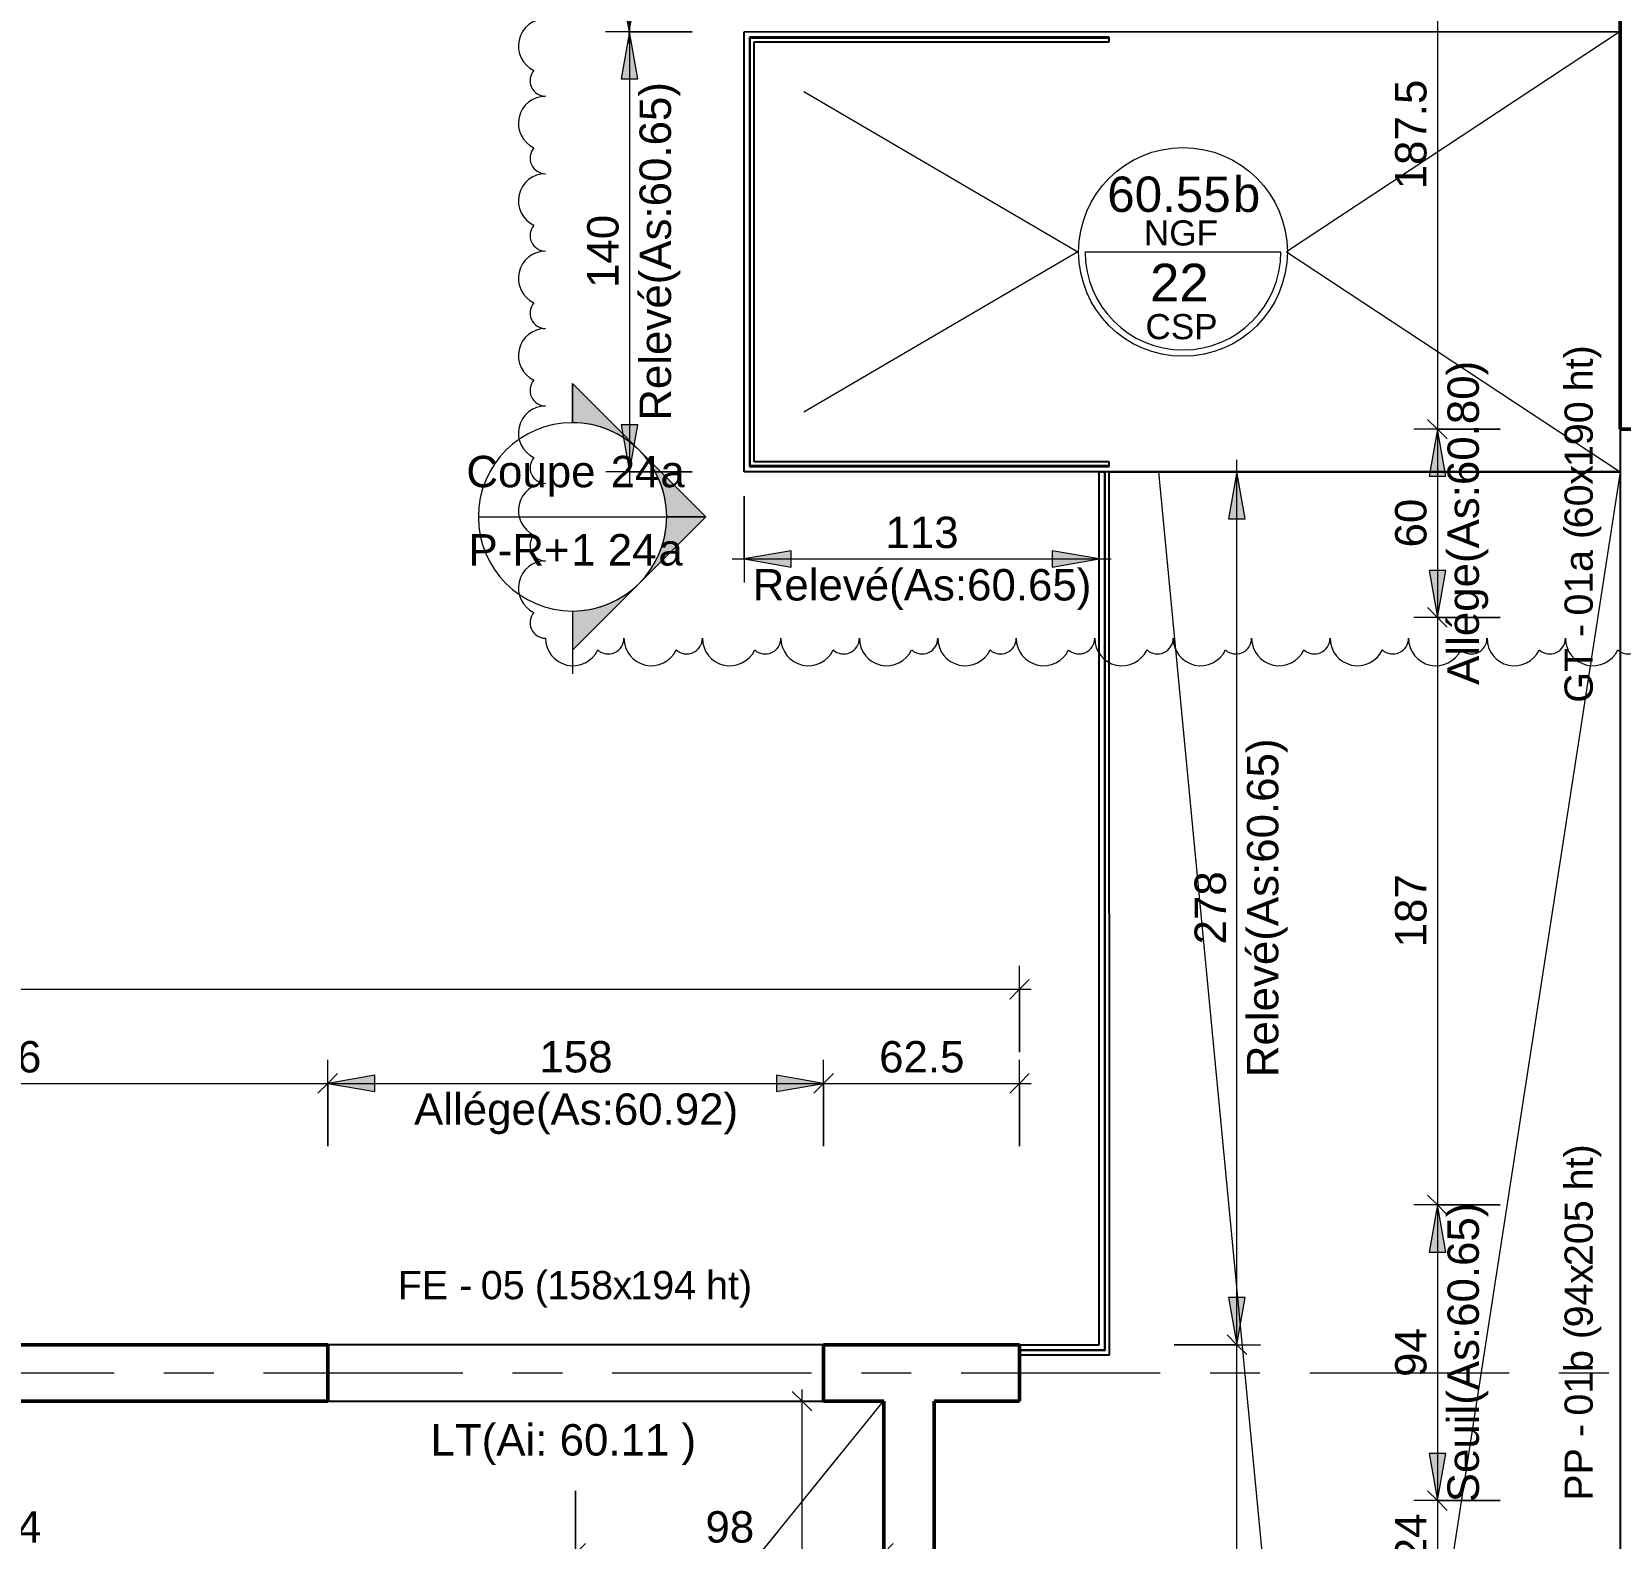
# Model space of a CAD drawing. Header units: metres. Extents: x 399 to 3028, y -427 to 863.
# Drawn here: x 455.75 to 460.81, y -411.04 to -406.24 of the extents above; entities that cross this region are included whole.
import ezdxf

# ---------------------------------------------------------------- set-up
doc = ezdxf.new("R2010")
doc.units = ezdxf.units.M
doc.linetypes.add('Ligne de quadrillage', pattern=[1.11125, 0.635, -0.15875, 0.15875, -0.15875])
doc.linetypes.add('Tiret', pattern=[0.3175, 0.15875, -0.15875])
for name, color, linetype, lineweight in [('A-ANNO-DIMS', 211, 'Continuous', 9), ('A-ANNO-DIMS-50', 211, 'Continuous', 9), ('A-DETL', 90, 'Continuous', 18), ('A-DOOR-IDEN', 31, 'Continuous', 18), ('A-FLOR', 192, 'Continuous', 18), ('A-GLAZ-IDEN', 152, 'Continuous', 18), ('A-WALL', 113, 'Continuous', 18), ('G-ANNO-DIMS', 111, 'Continuous', 9), ('G-ANNO-REVC', 71, 'Continuous', 9), ('G-ANNO-SYMB', 111, 'Continuous', 9), ('S-FLOR-SYMB', 171, 'Continuous', 9), ('S-GRID', 1, 'Continuous', 9)]:
    doc.layers.add(name, color=color, linetype=linetype, lineweight=lineweight)
doc.styles.add('Arial', font='arial.ttf', dxfattribs={"height": 0.1})
doc.styles.add('Arial_10', font='arial.ttf', dxfattribs={"height": 0.12})
doc.styles.add('Arial_6', font='arial.ttf', dxfattribs={"height": 0.09})
doc.styles.add('Arial_8', font='arial.ttf', dxfattribs={"height": 0.0016})
doc.styles.add('Arial_9', font='arial.ttf', dxfattribs={"height": 0.1125})
doc.dimstyles.new('AES-_COTATION_1_50', dxfattribs={"dimscale": 0.3048, "dimtxt": 0.102026, "dimasz": 0.205052, "dimexe": 0.246063, "dimexo": 0.0625, "dimgap": 0.016404, "dimtad": 1, "dimdec": 1, "dimlfac": 100, "dimrnd": 0.5, "dimdsep": 46, "dimtxsty": 'Arial', "dimblk1": 'OBLIQUE', "dimblk2": 'OBLIQUE', "dimsah": 1, "dimcen": 0.09, "dimdle": 0.123031, "dimazin": 0, "dimtfac": 1, "dimtdec": 4, "dimtix": 1, "dimtmove": 0, "dimatfit": 3, "dimfxl": 0.656168, "dimfxlon": 1, "dimtvp": 1, "dimtolj": 1, "dimtzin": 0, "dimarcsym": 2})
doc.dimstyles.new('AES-_COTATION_1_50_2', dxfattribs={"dimscale": 0.3048, "dimtxt": 0.102026, "dimasz": 0.205052, "dimexe": 0.246063, "dimexo": 0.0625, "dimgap": 0.016404, "dimtad": 1, "dimdec": 1, "dimlfac": 100, "dimrnd": 0.5, "dimdsep": 46, "dimtxsty": 'Arial', "dimblk1": 'OBLIQUE', "dimblk2": 'OBLIQUE', "dimsah": 1, "dimcen": 0.09, "dimdle": 0.123031, "dimazin": 0, "dimtfac": 1, "dimtdec": 4, "dimtix": 1, "dimtmove": 0, "dimatfit": 3, "dimfxl": 0.656168, "dimfxlon": 1, "dimtvp": 1, "dimtolj": 1, "dimtzin": 0, "dimarcsym": 2})
doc.dimstyles.new('AES-_COTATION_1_50_3', dxfattribs={"dimscale": 0.3048, "dimtxt": 0.102026, "dimasz": 0.205052, "dimexe": 0.246063, "dimexo": 0.0625, "dimgap": 0.016404, "dimtad": 1, "dimdec": 1, "dimlfac": 100, "dimrnd": 0.5, "dimdsep": 46, "dimtxsty": 'Arial', "dimblk1": 'OBLIQUE', "dimblk2": 'OBLIQUE', "dimsah": 1, "dimcen": 0.09, "dimdle": 0.123031, "dimazin": 0, "dimtfac": 1, "dimtdec": 4, "dimtix": 1, "dimtmove": 0, "dimatfit": 3, "dimfxl": 0.656168, "dimfxlon": 1, "dimtvp": 1, "dimtolj": 1, "dimtzin": 0, "dimarcsym": 2})
doc.dimstyles.new('AES-_COTATION_Allège_1_50', dxfattribs={"dimscale": 0.3048, "dimtxt": 0.102026, "dimasz": 0.492126, "dimexe": 0.246063, "dimexo": 0.0625, "dimgap": 0.016404, "dimtad": 1, "dimdec": 1, "dimlfac": 100, "dimrnd": 0.5, "dimdsep": 46, "dimtxsty": 'Arial', "dimsah": 1, "dimcen": 0.09, "dimdle": 0.123031, "dimazin": 0, "dimtfac": 1, "dimtdec": 4, "dimtix": 1, "dimtmove": 0, "dimatfit": 3, "dimfxl": 0.656168, "dimfxlon": 1, "dimtvp": 1, "dimtolj": 1, "dimtzin": 0, "dimarcsym": 2})

# ---------------------------------------------------------------- blocks, each defined once
blk = doc.blocks.new('DIMBLOCK251-AES_EXE_BET_TZ_R_1_COF_0100-Plan coffrage PH R_1 Diffusion')
at = {"layer": 'A-ANNO-DIMS-50', "transparency": 16777216}
for p, q in [((457.4847, -410.8841), (457.4847, -411.1591)), ((457.4847, -411.0841), (457.4847, -410.8841)), ((458.4658, -410.8841), (458.4658, -411.1591)), ((458.4658, -411.0841), (458.4658, -410.8841)), ((457.4847, -411.0841), (457.4535, -411.1153)), ((457.4847, -411.0841), (457.516, -411.0528)), ((458.5033, -411.0841), (457.4847, -411.0841)), ((458.4658, -411.0841), (458.4346, -411.1153)), ((458.4658, -411.0841), (458.4971, -411.0528))]:
    blk.add_line(p, q, dxfattribs=at)
at = {"layer": 'A-ANNO-DIMS-50', "color": 0, "transparency": 16777216, "insert": (457.8984, -410.9493), "char_height": 0.1, "width": 0.184588, "attachment_point": 1, "line_spacing_factor": 0.941778, "style": 'Arial'}
blk.add_mtext('98', dxfattribs=at)
blk = doc.blocks.new('_Oblique')
at = {"color": 0, "linetype": 'ByBlock', "lineweight": -2}
blk.add_line((-0.5, -0.5), (0.5, 0.5), dxfattribs=at)
blk = doc.blocks.new('DIMBLOCK252-AES_EXE_BET_TZ_R_1_COF_0100-Plan coffrage PH R_1 Diffusion')
at = {"layer": 'A-ANNO-DIMS-50', "transparency": 16777216}
for p, q in [((453.8447, -410.8841), (453.8447, -411.1591)), ((453.8447, -411.0841), (453.8447, -410.8841)), ((457.4847, -410.8841), (457.4847, -411.1591)), ((457.4847, -411.0841), (457.4847, -410.8841)), ((453.8447, -411.0841), (453.8135, -411.1153)), ((453.8447, -411.0841), (453.876, -411.0528)), ((457.4847, -411.0841), (453.8447, -411.0841)), ((457.4847, -411.0841), (457.4535, -411.1153)), ((457.4847, -411.0841), (457.516, -411.0528))]:
    blk.add_line(p, q, dxfattribs=at)
at = {"layer": 'A-ANNO-DIMS-50', "color": 0, "transparency": 16777216, "insert": (455.5493, -410.9493), "char_height": 0.1, "width": 0.276883, "attachment_point": 1, "line_spacing_factor": 0.941778, "style": 'Arial'}
blk.add_mtext('364', dxfattribs=at)
blk = doc.blocks.new('DIMBLOCK277-AES_EXE_BET_TZ_R_1_COF_0100-Plan coffrage PH R_1 Diffusion')
at = {"layer": 'A-ANNO-DIMS-50', "transparency": 16777216}
for p, q in [((458.2065, -410.5988), (458.1752, -410.5675)), ((458.2065, -412.6293), (458.2065, -410.5613)), ((458.0065, -410.5988), (458.2815, -410.5988)), ((458.2065, -410.5988), (458.0065, -410.5988)), ((458.2065, -410.5988), (458.2377, -410.63)), ((458.2065, -412.6293), (458.1752, -412.598)), ((458.0065, -412.6293), (458.2815, -412.6293)), ((458.2065, -412.6293), (458.0065, -412.6293)), ((458.2065, -412.6293), (458.2377, -412.6605))]:
    blk.add_line(p, q, dxfattribs=at)
at = {"layer": 'A-ANNO-DIMS-50', "color": 0, "transparency": 16777216, "insert": (458.0717, -411.7294), "char_height": 0.1, "width": 0.276883, "attachment_point": 1, "rotation": 90, "line_spacing_factor": 0.941778, "style": 'Arial'}
blk.add_mtext('203', dxfattribs=at)
blk = doc.blocks.new('Coupe - M_Section Head - Filled-24181-AES_EXE_BET_TZ_R_1_COF_0100-Plan coffrage PH R_1 Diffusion')
at = {"layer": 'G-ANNO-SYMB'}
h = blk.add_hatch(color=256, dxfattribs=at)
edge = h.paths.add_edge_path()
edge.add_line((-0.006, 0.00849), (-0.006, 0.006))
edge.add_arc((-0.006, 0), 0.006, 90, 135)
edge.add_line((-0.01024, 0.00424), (-0.006, 0.00849))
h = blk.add_hatch(color=256, dxfattribs=at)
edge = h.paths.add_edge_path()
edge.add_line((-0.006, 0.00849), (-0.00176, 0.00424))
edge.add_arc((-0.006, 0), 0.006, 45, 90)
edge.add_line((-0.006, 0.006), (-0.006, 0.00849))
h = blk.add_hatch(color=256, dxfattribs=at)
edge = h.paths.add_edge_path()
edge.add_line((-0.01449, 0), (-0.01024, 0.00424))
edge.add_arc((-0.006, 0), 0.006, 135, 180)
edge.add_line((-0.012, 0), (-0.01449, 0))
h = blk.add_hatch(color=256, dxfattribs=at)
edge = h.paths.add_edge_path()
edge.add_line((0.00249, 0), (0, 0))
edge.add_arc((-0.006, 0), 0.006, 360, 405)
edge.add_line((-0.00176, 0.00424), (0.00249, 0))
at = {"layer": 'G-ANNO-SYMB', "lineweight": 18}
for p, q in [((-0.006, 0.00849), (-0.01449, 0)), ((-0.006, 0.00849), (-0.01024, 0.00424)), ((-0.006, 0.00849), (0.00249, 0)), ((-0.006, 0.006), (-0.006, 0.00849)), ((-0.006, 0.00849), (-0.006, 0.006)), ((-0.00176, 0.00424), (-0.006, 0.00849)), ((-0.01024, 0.00424), (-0.01449, 0)), ((0.00249, 0), (-0.00176, 0.00424)), ((-0.01449, 0), (-0.012, 0)), ((0, 0), (0.00249, 0)), ((-0.012, 0), (-0.01449, 0)), ((0, 0), (0.00249, 0))]:
    blk.add_line(p, q, dxfattribs=at)
for start, end in [(360, 180), (90, 135), (45, 90), (135, 180), (360, 45), (180, 360)]:
    blk.add_arc((-0.006, 0), 0.006, start, end, dxfattribs=at)
blk = doc.blocks.new('DIMBLOCK487-AES_EXE_BET_TZ_R_1_COF_0100-Plan coffrage PH R_1 Diffusion')
at = {"layer": 'A-ANNO-DIMS-50', "transparency": 16777216}
for p, q in [((454.6347, -409.7862), (454.6347, -409.5112)), ((456.6947, -409.7862), (456.6947, -409.5112)), ((454.6347, -409.5862), (454.666, -409.5549)), ((456.6947, -409.5862), (456.726, -409.5549)), ((454.5972, -409.5862), (456.7322, -409.5862)), ((454.6347, -409.5862), (454.6035, -409.6174)), ((454.6347, -409.5862), (454.6347, -409.7862)), ((456.6947, -409.5862), (456.6635, -409.6174)), ((456.6947, -409.5862), (456.6947, -409.7862))]:
    blk.add_line(p, q, dxfattribs=at)
at = {"layer": 'A-ANNO-DIMS-50', "color": 0, "transparency": 16777216, "insert": (455.5493, -409.4514), "char_height": 0.1, "width": 0.276883, "attachment_point": 1, "line_spacing_factor": 0.941778, "style": 'Arial'}
blk.add_mtext('206', dxfattribs=at)
blk = doc.blocks.new('DIMBLOCK488-AES_EXE_BET_TZ_R_1_COF_0100-Plan coffrage PH R_1 Diffusion')
at = {"layer": 'A-ANNO-DIMS-50', "transparency": 16777216}
for points in [[(456.6947, -409.5862), (456.8447, -409.6126), (456.8447, -409.5597)], [(458.2747, -409.5862), (458.1247, -409.5597), (458.1247, -409.6126)]]:
    blk.add_hatch(color=256, dxfattribs=at).paths.add_polyline_path(points)
for p, q in [((456.6947, -409.7862), (456.6947, -409.5112)), ((458.2747, -409.7862), (458.2747, -409.5112)), ((456.8447, -409.5597), (456.6947, -409.5862)), ((456.8447, -409.6126), (456.8447, -409.5597)), ((458.2747, -409.5862), (458.1247, -409.5597)), ((458.1247, -409.5597), (458.1247, -409.6126)), ((456.6572, -409.5862), (458.3122, -409.5862)), ((456.6947, -409.5862), (456.8447, -409.6126)), ((456.6947, -409.5862), (456.6947, -409.7862)), ((458.1247, -409.6126), (458.2747, -409.5862)), ((458.2747, -409.5862), (458.2747, -409.7862))]:
    blk.add_line(p, q, dxfattribs=at)
at = {"layer": 'A-ANNO-DIMS-50', "color": 0, "transparency": 16777216, "char_height": 0.1, "attachment_point": 1, "line_spacing_factor": 0.941778, "style": 'Arial'}
for s, insert, width in [('158', (457.3693, -409.4514), 0.276883), ('Allége(As:60.92)', (456.9699, -409.6183), 1.235613)]:
    blk.add_mtext(s, dxfattribs=dict(at, insert=insert, width=width))
blk = doc.blocks.new('DIMBLOCK489-AES_EXE_BET_TZ_R_1_COF_0100-Plan coffrage PH R_1 Diffusion')
at = {"layer": 'A-ANNO-DIMS-50', "transparency": 16777216}
for p, q in [((458.2747, -409.7862), (458.2747, -409.5112)), ((458.8991, -409.7862), (458.8991, -409.5112)), ((458.2747, -409.5862), (458.306, -409.5549)), ((458.8991, -409.5862), (458.9304, -409.5549)), ((458.2372, -409.5862), (458.9366, -409.5862)), ((458.2747, -409.5862), (458.2435, -409.6174)), ((458.2747, -409.5862), (458.2747, -409.7862)), ((458.8991, -409.5862), (458.8679, -409.6174)), ((458.8991, -409.5862), (458.8991, -409.7862))]:
    blk.add_line(p, q, dxfattribs=at)
at = {"layer": 'A-ANNO-DIMS-50', "color": 0, "transparency": 16777216, "insert": (458.4519, -409.4514), "char_height": 0.1, "width": 0.323972, "attachment_point": 1, "line_spacing_factor": 0.941778, "style": 'Arial'}
blk.add_mtext('62.5', dxfattribs=at)
blk = doc.blocks.new('DIMBLOCK523-AES_EXE_BET_TZ_R_1_COF_0100-Plan coffrage PH R_1 Diffusion')
at = {"layer": 'A-ANNO-DIMS-50', "transparency": 16777216}
for points in [[(460.2308, -411.1547), (460.2043, -411.3047), (460.2572, -411.3047)], [(460.2308, -412.0968), (460.2572, -411.9468), (460.2043, -411.9468)]]:
    blk.add_hatch(color=256, dxfattribs=at).paths.add_polyline_path(points)
for p, q in [((460.2308, -411.1172), (460.2308, -412.1343)), ((460.4308, -411.1547), (460.1558, -411.1547)), ((460.2308, -411.1547), (460.2043, -411.3047)), ((460.2572, -411.3047), (460.2308, -411.1547)), ((460.2308, -411.1547), (460.4308, -411.1547)), ((460.2043, -411.3047), (460.2572, -411.3047)), ((460.2572, -411.9468), (460.2043, -411.9468)), ((460.2043, -411.9468), (460.2308, -412.0968)), ((460.2308, -412.0968), (460.2572, -411.9468)), ((460.4308, -412.0968), (460.1558, -412.0968)), ((460.2308, -412.0968), (460.4308, -412.0968))]:
    blk.add_line(p, q, dxfattribs=at)
at = {"layer": 'A-ANNO-DIMS-50', "color": 0, "transparency": 16777216, "char_height": 0.1, "attachment_point": 1, "line_spacing_factor": 0.941778, "style": 'Arial'}
for s, insert, width, rotation in [('Seuil(As:60.65)', (460.2629, -412.1021), 1.143318, 90.0009), ('94', (460.096, -411.7026), 0.184588, 90)]:
    blk.add_mtext(s, dxfattribs=dict(at, insert=insert, width=width, rotation=rotation))
blk = doc.blocks.new('DIMBLOCK524-AES_EXE_BET_TZ_R_1_COF_0100-Plan coffrage PH R_1 Diffusion')
at = {"layer": 'A-ANNO-DIMS-50', "transparency": 16777216}
for p, q in [((460.2308, -410.9157), (460.1995, -410.8845)), ((460.2308, -410.8782), (460.2308, -411.1922)), ((460.4308, -410.9157), (460.1558, -410.9157)), ((460.2308, -410.9157), (460.262, -410.947)), ((460.2308, -410.9157), (460.4308, -410.9157)), ((460.2308, -411.1547), (460.1995, -411.1234)), ((460.4308, -411.1547), (460.1558, -411.1547)), ((460.2308, -411.1547), (460.262, -411.1859)), ((460.2308, -411.1547), (460.4308, -411.1547))]:
    blk.add_line(p, q, dxfattribs=at)
at = {"layer": 'A-ANNO-DIMS-50', "color": 0, "transparency": 16777216, "insert": (460.096, -411.1121), "char_height": 0.1, "width": 0.184588, "attachment_point": 1, "rotation": 90, "line_spacing_factor": 0.941778, "style": 'Arial'}
blk.add_mtext('24', dxfattribs=at)
blk = doc.blocks.new('DIMBLOCK525-AES_EXE_BET_TZ_R_1_COF_0100-Plan coffrage PH R_1 Diffusion')
at = {"layer": 'A-ANNO-DIMS-50', "transparency": 16777216}
for points in [[(460.2308, -409.9736), (460.2043, -410.1236), (460.2572, -410.1236)], [(460.2308, -410.9157), (460.2572, -410.7657), (460.2043, -410.7657)]]:
    blk.add_hatch(color=256, dxfattribs=at).paths.add_polyline_path(points)
for p, q in [((460.4308, -409.9736), (460.1558, -409.9736)), ((460.2308, -409.9736), (460.2043, -410.1236)), ((460.2308, -409.9361), (460.2308, -410.9532)), ((460.2572, -410.1236), (460.2308, -409.9736)), ((460.2308, -409.9736), (460.4308, -409.9736)), ((460.2043, -410.1236), (460.2572, -410.1236)), ((460.2572, -410.7657), (460.2043, -410.7657)), ((460.2043, -410.7657), (460.2308, -410.9157)), ((460.2308, -410.9157), (460.2572, -410.7657)), ((460.4308, -410.9157), (460.1558, -410.9157)), ((460.2308, -410.9157), (460.4308, -410.9157))]:
    blk.add_line(p, q, dxfattribs=at)
at = {"layer": 'A-ANNO-DIMS-50', "color": 0, "transparency": 16777216, "char_height": 0.1, "attachment_point": 1, "line_spacing_factor": 0.941778, "style": 'Arial'}
for s, insert, width, rotation in [('Seuil(As:60.65)', (460.2629, -410.921), 1.143318, 90.0009), ('94', (460.0959, -410.5216), 0.184588, 90)]:
    blk.add_mtext(s, dxfattribs=dict(at, insert=insert, width=width, rotation=rotation))
blk = doc.blocks.new('DIMBLOCK526-AES_EXE_BET_TZ_R_1_COF_0100-Plan coffrage PH R_1 Diffusion')
at = {"layer": 'A-ANNO-DIMS-50', "transparency": 16777216}
for p, q in [((460.4307, -408.1017), (460.1557, -408.1017)), ((460.2307, -408.1017), (460.1995, -408.0705)), ((460.2307, -408.0642), (460.2308, -410.0111)), ((460.2307, -408.1017), (460.262, -408.133)), ((460.2307, -408.1017), (460.4307, -408.1017)), ((460.4308, -409.9736), (460.1558, -409.9736)), ((460.2308, -409.9736), (460.1995, -409.9423)), ((460.2308, -409.9736), (460.262, -410.0048)), ((460.2308, -409.9736), (460.4308, -409.9736))]:
    blk.add_line(p, q, dxfattribs=at)
at = {"layer": 'A-ANNO-DIMS-50', "color": 0, "transparency": 16777216, "insert": (460.0959, -409.153), "char_height": 0.1, "width": 0.276883, "attachment_point": 1, "rotation": 90, "line_spacing_factor": 0.941778, "style": 'Arial'}
blk.add_mtext('187', dxfattribs=at)
blk = doc.blocks.new('DIMBLOCK527-AES_EXE_BET_TZ_R_1_COF_0100-Plan coffrage PH R_1 Diffusion')
at = {"layer": 'A-ANNO-DIMS-50', "transparency": 16777216}
for points in [[(460.2307, -407.5017), (460.2043, -407.6517), (460.2572, -407.6517)], [(460.2307, -408.1017), (460.2572, -407.9517), (460.2043, -407.9517)]]:
    blk.add_hatch(color=256, dxfattribs=at).paths.add_polyline_path(points)
for p, q in [((460.4307, -407.5017), (460.1557, -407.5017)), ((460.2307, -407.5017), (460.2043, -407.6517)), ((460.2307, -407.4642), (460.2307, -408.1392)), ((460.2572, -407.6517), (460.2307, -407.5017)), ((460.2307, -407.5017), (460.4307, -407.5017)), ((460.2043, -407.6517), (460.2572, -407.6517)), ((460.2572, -407.9517), (460.2043, -407.9517)), ((460.2043, -407.9517), (460.2307, -408.1017)), ((460.2307, -408.1017), (460.2572, -407.9517)), ((460.4307, -408.1017), (460.1557, -408.1017)), ((460.2307, -408.1017), (460.4307, -408.1017))]:
    blk.add_line(p, q, dxfattribs=at)
at = {"layer": 'A-ANNO-DIMS-50', "color": 0, "transparency": 16777216, "char_height": 0.1, "attachment_point": 1, "line_spacing_factor": 0.941778, "style": 'Arial'}
for s, insert, width, rotation in [('Allége(As:60.80)', (460.2629, -408.3166), 1.235613, 90.0009), ('60', (460.0959, -407.8787), 0.184588, 90)]:
    blk.add_mtext(s, dxfattribs=dict(at, insert=insert, width=width, rotation=rotation))
blk = doc.blocks.new('DIMBLOCK528-AES_EXE_BET_TZ_R_1_COF_0100-Plan coffrage PH R_1 Diffusion')
at = {"layer": 'A-ANNO-DIMS-50', "transparency": 16777216}
for p, q in [((460.4307, -405.6267), (460.1557, -405.6268)), ((460.2307, -405.6268), (460.1994, -405.5955)), ((460.2307, -405.5893), (460.2307, -407.5392)), ((460.2307, -405.6268), (460.4307, -405.6267)), ((460.2307, -405.6268), (460.2619, -405.658)), ((460.4307, -407.5017), (460.1557, -407.5017)), ((460.2307, -407.5017), (460.1995, -407.4705)), ((460.2307, -407.5017), (460.262, -407.533)), ((460.2307, -407.5017), (460.4307, -407.5017))]:
    blk.add_line(p, q, dxfattribs=at)
at = {"layer": 'A-ANNO-DIMS-50', "color": 0, "transparency": 16777216, "insert": (460.0959, -406.7377), "char_height": 0.1, "width": 0.416266, "attachment_point": 1, "rotation": 90, "line_spacing_factor": 0.941778, "style": 'Arial'}
blk.add_mtext('187.5', dxfattribs=at)
blk = doc.blocks.new('DIMBLOCK592-AES_EXE_BET_TZ_R_1_COF_0100-Plan coffrage PH R_1 Diffusion')
at = {"layer": 'A-ANNO-DIMS-50', "transparency": 16777216}
for points in [[(457.6549, -402.1377), (457.6285, -402.2877), (457.6814, -402.2877)], [(457.6549, -406.2354), (457.6814, -406.0854), (457.6285, -406.0854)]]:
    blk.add_hatch(color=256, dxfattribs=at).paths.add_polyline_path(points)
for p, q in [((457.4549, -402.1377), (457.7299, -402.1377)), ((457.6549, -402.1377), (457.4549, -402.1377)), ((457.6549, -402.1377), (457.6285, -402.2877)), ((457.6549, -406.2729), (457.6549, -402.1002)), ((457.6814, -402.2877), (457.6549, -402.1377)), ((457.6285, -402.2877), (457.6814, -402.2877)), ((457.6814, -406.0854), (457.6285, -406.0854)), ((457.6285, -406.0854), (457.6549, -406.2354)), ((457.6549, -406.2354), (457.6814, -406.0854)), ((457.8549, -406.2354), (457.5799, -406.2354)), ((457.6549, -406.2354), (457.8549, -406.2354))]:
    blk.add_line(p, q, dxfattribs=at)
at = {"layer": 'A-ANNO-DIMS-50', "color": 0, "transparency": 16777216, "char_height": 0.1, "attachment_point": 1, "rotation": 90, "line_spacing_factor": 0.941778, "style": 'Arial'}
for s, insert, width in [('Relevé(As:60.65)', (457.6871, -404.7249), 1.292119), ('410', (457.5201, -404.3019), 0.276883)]:
    blk.add_mtext(s, dxfattribs=dict(at, insert=insert, width=width))
blk = doc.blocks.new('DIMBLOCK595-AES_EXE_BET_TZ_R_1_COF_0100-Plan coffrage PH R_1 Diffusion')
at = {"layer": 'A-ANNO-DIMS-50', "transparency": 16777216}
for points in [[(458.0214, -407.9154), (458.1714, -407.9419), (458.1714, -407.889)], [(459.1533, -407.9154), (459.0033, -407.889), (459.0033, -407.9419)]]:
    blk.add_hatch(color=256, dxfattribs=at).paths.add_polyline_path(points)
for p, q in [((458.0214, -407.7154), (458.0214, -407.9904)), ((458.0214, -407.9154), (458.0214, -407.7154)), ((459.1533, -407.7154), (459.1533, -407.9904)), ((459.1533, -407.9154), (459.1533, -407.7154)), ((458.1714, -407.889), (458.0214, -407.9154)), ((458.1714, -407.9419), (458.1714, -407.889)), ((459.1533, -407.9154), (459.0033, -407.889)), ((459.0033, -407.889), (459.0033, -407.9419)), ((457.9839, -407.9154), (459.1908, -407.9154)), ((458.0214, -407.9154), (458.1714, -407.9419)), ((459.0033, -407.9419), (459.1533, -407.9154))]:
    blk.add_line(p, q, dxfattribs=at)
at = {"layer": 'A-ANNO-DIMS-50', "color": 0, "transparency": 16777216, "char_height": 0.1, "attachment_point": 1, "rotation": 0.0009, "line_spacing_factor": 0.941778, "style": 'Arial'}
for s, insert, width in [('113', (458.472, -407.7806), 0.276883), ('Relevé(As:60.65)', (458.049, -407.9476), 1.292119)]:
    blk.add_mtext(s, dxfattribs=dict(at, insert=insert, width=width))
blk = doc.blocks.new('DIMBLOCK596-AES_EXE_BET_TZ_R_1_COF_0100-Plan coffrage PH R_1 Diffusion')
at = {"layer": 'A-ANNO-DIMS-50', "transparency": 16777216}
for points in [[(459.5917, -407.6375), (459.5653, -407.7875), (459.6182, -407.7875)], [(459.5917, -410.4188), (459.6182, -410.2688), (459.5653, -410.2688)]]:
    blk.add_hatch(color=256, dxfattribs=at).paths.add_polyline_path(points)
for p, q in [((459.5917, -410.4563), (459.5917, -407.6)), ((459.3917, -407.6375), (459.6667, -407.6375)), ((459.5917, -407.6375), (459.3917, -407.6375)), ((459.5917, -407.6375), (459.5653, -407.7875)), ((459.6182, -407.7875), (459.5917, -407.6375)), ((459.5653, -407.7875), (459.6182, -407.7875)), ((459.6182, -410.2688), (459.5653, -410.2688)), ((459.5653, -410.2688), (459.5917, -410.4188)), ((459.5917, -410.4188), (459.6182, -410.2688)), ((459.3917, -410.4188), (459.6667, -410.4188)), ((459.5917, -410.4188), (459.3917, -410.4188))]:
    blk.add_line(p, q, dxfattribs=at)
at = {"layer": 'A-ANNO-DIMS-50', "color": 0, "transparency": 16777216, "char_height": 0.1, "attachment_point": 1, "rotation": 90, "line_spacing_factor": 0.941778, "style": 'Arial'}
for s, insert, width in [('Relevé(As:60.65)', (459.6239, -409.5665), 1.292119), ('278', (459.4569, -409.1435), 0.276883)]:
    blk.add_mtext(s, dxfattribs=dict(at, insert=insert, width=width))
blk = doc.blocks.new('DIMBLOCK623-AES_EXE_BET_TZ_R_1_COF_0100-Plan coffrage PH R_1 Diffusion')
at = {"layer": 'A-ANNO-DIMS-50', "transparency": 16777216}
for p, q in [((459.5917, -410.4188), (459.5605, -410.3875)), ((459.5917, -412.5278), (459.5917, -410.3813)), ((459.3917, -410.4188), (459.6667, -410.4188)), ((459.5917, -410.4188), (459.3917, -410.4188)), ((459.5917, -410.4188), (459.623, -410.45)), ((459.5917, -412.5278), (459.5605, -412.4966)), ((459.3917, -412.5278), (459.6667, -412.5278)), ((459.5917, -412.5278), (459.3917, -412.5278)), ((459.5917, -412.5278), (459.623, -412.5591))]:
    blk.add_line(p, q, dxfattribs=at)
at = {"layer": 'A-ANNO-DIMS-50', "color": 0, "transparency": 16777216, "insert": (459.4569, -411.5887), "char_height": 0.1, "width": 0.276883, "attachment_point": 1, "rotation": 90, "line_spacing_factor": 0.941778, "style": 'Arial'}
blk.add_mtext('211', dxfattribs=at)
blk = doc.blocks.new('DIMBLOCK852-AES_EXE_BET_TZ_R_1_COF_0100-Plan coffrage PH R_1 Diffusion')
at = {"layer": 'A-ANNO-DIMS-50', "transparency": 16777216}
for p, q in [((442.7267, -409.4863), (442.7267, -409.2113)), ((458.8991, -409.4863), (458.8991, -409.2113)), ((442.7267, -409.2863), (442.758, -409.2551)), ((458.8991, -409.2863), (458.9304, -409.2551)), ((442.6892, -409.2863), (458.9366, -409.2863)), ((442.7267, -409.2863), (442.6955, -409.3176)), ((442.7267, -409.2863), (442.7267, -409.4863)), ((458.8991, -409.2863), (458.8679, -409.3176)), ((458.8991, -409.2863), (458.8991, -409.4863))]:
    blk.add_line(p, q, dxfattribs=at)
at = {"layer": 'A-ANNO-DIMS-50', "color": 0, "transparency": 16777216, "insert": (450.6591, -409.1515), "char_height": 0.1, "width": 0.369177, "attachment_point": 1, "line_spacing_factor": 0.941778, "style": 'Arial'}
blk.add_mtext('1617', dxfattribs=at)
blk = doc.blocks.new('Family - ___-1842584-AES_EXE_BET_TZ_R_1_COF_0100-Plan coffrage PH R_1 Diffusion')
at = {"layer": 'G-ANNO-REVC'}
for centre, radius, start, end in [((496.6187, -357.2652), 0.0863, 95.8824, 250.6736), ((496.6301, -357.3757), 0.0493, 144.0721, 275.8824), ((496.644, -357.5106), 0.0863, 95.8824, 250.6736), ((496.6554, -357.6211), 0.0493, 144.0721, 275.8824), ((496.6693, -357.756), 0.0863, 95.8824, 250.6736), ((496.6807, -357.8665), 0.0493, 144.0721, 275.8824), ((496.6946, -358.0014), 0.0863, 95.8824, 250.6736), ((496.706, -358.1119), 0.0493, 144.0721, 275.8824), ((496.7199, -358.2468), 0.0863, 95.8824, 250.6736), ((496.7313, -358.3573), 0.0493, 144.0721, 275.8824), ((496.7452, -358.4923), 0.0863, 95.8824, 250.6736), ((496.7565, -358.6027), 0.0493, 144.0721, 275.8824), ((496.7705, -358.7377), 0.0863, 95.8824, 250.6736), ((499.9953, -358.8146), 0.05, 234.0721, 5.8824), ((500.1321, -358.8005), 0.0875, 185.8824, 340.6736), ((500.244, -358.789), 0.05, 234.0721, 5.8824), ((496.7818, -358.8481), 0.0493, 144.0721, 275.8824), ((499.498, -358.8659), 0.05, 234.0721, 5.8824), ((499.6347, -358.8518), 0.0875, 185.8824, 340.6736), ((499.7466, -358.8402), 0.05, 234.0721, 5.8824), ((499.8834, -358.8262), 0.0875, 185.8824, 340.6736), ((496.7957, -358.9831), 0.0863, 95.8824, 250.6736), ((499.0006, -358.9171), 0.05, 234.0721, 5.8824), ((499.1374, -358.903), 0.0875, 185.8824, 340.6736), ((499.2493, -358.8915), 0.05, 234.0721, 5.8824), ((499.386, -358.8774), 0.0875, 185.8824, 340.6736), ((498.5032, -358.9684), 0.05, 234.0721, 5.8824), ((498.64, -358.9543), 0.0875, 185.8824, 340.6736), ((498.7519, -358.9427), 0.05, 234.0721, 5.8824), ((498.8887, -358.9286), 0.0875, 185.8824, 340.6736), ((498.0059, -359.0196), 0.05, 234.0721, 5.8824), ((498.1426, -359.0055), 0.0875, 185.8824, 340.6736), ((498.2545, -358.994), 0.05, 234.0721, 5.8824), ((498.3913, -358.9799), 0.0875, 185.8824, 340.6736), ((496.8071, -359.0935), 0.0493, 144.0721, 275.8824), ((497.5085, -359.0708), 0.05, 234.0721, 5.8824), ((497.6453, -359.0567), 0.0875, 185.8824, 340.6736), ((497.7572, -359.0452), 0.05, 234.0721, 5.8824), ((497.8939, -359.0311), 0.0875, 185.8824, 340.6736), ((497.0111, -359.1221), 0.05, 234.0721, 5.8824), ((497.1479, -359.108), 0.0875, 185.8824, 340.6736), ((497.2598, -359.0965), 0.05, 234.0721, 5.8824), ((497.3966, -359.0824), 0.0875, 185.8824, 340.6736), ((496.8992, -359.1336), 0.0875, 185.8824, 340.6736)]:
    blk.add_arc(centre, radius, start, end, dxfattribs=at)
blk = doc.blocks.new('AES-Etiquette Dalle CSP brut vide - Dalle bidirectionnelle-1893423-AES_EXE_BET_TZ_R_1_COF_0100-Plan coffrage PH R_1 Diffusion')
at = {"layer": 'S-FLOR-SYMB'}
blk.add_line((-0.00624, 0), (0.00624, 0), dxfattribs=at)
blk.add_circle((0, 0), 0.00665, dxfattribs=at)
blk.add_arc((0, 0), 0.00624, 180, 360, dxfattribs=at)
at = {"layer": 'S-FLOR-SYMB', "char_height": 0.0016, "attachment_point": 1, "style": 'Arial_8'}
for s, insert, width in [('NGF', (-0.00249, 0.00201), 0.0058523), ('CSP', (-0.00239, -0.00396), 0.005692)]:
    blk.add_mtext(s, dxfattribs=dict(at, insert=insert, width=width))
blk = doc.blocks.new('DIMBLOCK890-AES_EXE_BET_TZ_R_1_COF_0100-Plan coffrage PH R_1 Diffusion')
at = {"layer": 'A-ANNO-DIMS-50', "transparency": 16777216}
for points in [[(457.6562, -406.2357), (457.6298, -406.3857), (457.6827, -406.3857)], [(457.6565, -407.6376), (457.6829, -407.4876), (457.63, -407.4876)]]:
    blk.add_hatch(color=256, dxfattribs=at).paths.add_polyline_path(points)
for p, q in [((457.8562, -406.2357), (457.5812, -406.2357)), ((457.6562, -406.2357), (457.6298, -406.3857)), ((457.6562, -406.1982), (457.6565, -407.6751)), ((457.6827, -406.3857), (457.6562, -406.2357)), ((457.6562, -406.2357), (457.8562, -406.2357)), ((457.6298, -406.3857), (457.6827, -406.3857)), ((457.6829, -407.4876), (457.63, -407.4876)), ((457.63, -407.4876), (457.6565, -407.6376)), ((457.6565, -407.6376), (457.6829, -407.4876)), ((457.8565, -407.6375), (457.5815, -407.6376)), ((457.6565, -407.6376), (457.8565, -407.6375))]:
    blk.add_line(p, q, dxfattribs=at)
at = {"layer": 'A-ANNO-DIMS-50', "color": 0, "transparency": 16777216, "char_height": 0.1, "attachment_point": 1, "line_spacing_factor": 0.941778, "style": 'Arial'}
for s, insert, width, rotation in [('Relevé(As:60.65)', (457.6886, -407.475), 1.292119, 90.0106), ('140', (457.5215, -407.052), 0.276883, 90)]:
    blk.add_mtext(s, dxfattribs=dict(at, insert=insert, width=width, rotation=rotation))

msp = doc.modelspace()

# ---------------------------------------------------------------- linework, layer by layer
at = {"layer": 'A-DETL', "color": 51}
for p, q in [((460.8133, -406.2351), (459.7495, -406.9366)), ((458.2115, -406.4256), (459.0854, -406.9366)), ((459.0854, -406.9366), (458.2114, -407.4475)), ((459.7495, -406.9366), (460.8133, -407.6375)), ((459.9053, -413.5097), (459.3433, -407.6375)), ((460.8133, -407.6375), (459.9053, -413.5097)), ((455.8355, -413.847), (458.4658, -410.5988))]:
    msp.add_line(p, q, dxfattribs=at)
at = {"layer": 'A-DETL', "linetype": 'Tiret'}
msp.add_line((455.8355, -413.847), (458.4658, -410.5988), dxfattribs=at)
at = {"layer": 'A-FLOR', "color": 31, "lineweight": 25}
for p, q in [((458.0214, -407.6375), (458.0215, -406.2356)), ((458.0215, -406.2356), (460.8133, -406.2351)), ((460.8133, -406.2351), (460.8133, -407.6375)), ((459.1853, -406.2525), (458.0385, -406.2527)), ((458.0385, -406.2527), (458.0385, -407.6204)), ((458.0385, -406.2527), (458.0405, -406.2547)), ((458.0405, -406.2547), (459.1853, -406.2545)), ((458.0405, -407.6184), (458.0405, -406.2547)), ((458.0535, -406.2677), (459.1853, -406.2675)), ((458.0535, -407.6054), (458.0535, -406.2677)), ((459.1853, -406.2675), (459.1853, -406.2525)), ((459.1853, -406.2545), (459.1853, -406.2525)), ((459.1853, -407.6054), (458.0535, -407.6054)), ((459.1853, -407.6204), (459.1853, -407.6054)), ((460.8133, -407.6375), (458.0214, -407.6375)), ((458.0385, -407.6204), (458.0405, -407.6184)), ((458.0385, -407.6204), (459.1853, -407.6204)), ((459.1853, -407.6184), (458.0405, -407.6184)), ((459.1534, -410.4188), (459.1533, -407.6375)), ((459.1533, -407.6375), (459.1703, -407.6375)), ((459.1703, -407.6375), (459.1704, -410.4358)), ((459.1723, -407.6375), (459.1703, -407.6375)), ((459.1853, -407.6375), (459.1723, -407.6375)), ((459.1724, -410.4378), (459.1723, -407.6375)), ((459.1853, -407.6204), (459.1853, -407.6184)), ((459.1854, -410.4508), (459.1853, -407.6375)), ((459.1853, -407.6375), (460.8133, -407.6375)), ((460.8133, -407.6375), (460.8135, -417.2762)), ((458.8991, -410.4188), (459.1534, -410.4188)), ((458.8991, -410.4358), (458.8991, -410.4188)), ((459.1704, -410.4358), (458.8991, -410.4358)), ((458.8991, -410.4358), (458.8991, -410.4378)), ((458.8991, -410.4378), (458.8991, -410.4508)), ((459.1724, -410.4378), (458.8991, -410.4378)), ((459.1704, -410.4358), (459.1724, -410.4378)), ((458.8991, -410.5988), (458.8991, -410.4508)), ((458.8991, -410.4508), (459.1854, -410.4508)), ((452.5268, -410.5988), (458.4671, -410.5988)), ((458.4671, -410.5988), (458.4673, -412.6871)), ((458.6273, -412.5271), (458.6271, -410.5988)), ((458.6271, -410.5988), (458.8991, -410.5988))]:
    msp.add_line(p, q, dxfattribs=at)
at = {"layer": 'A-WALL', "color": 2, "lineweight": 50}
for p, q in [((460.8133, -407.5017), (460.8133, -405.6267)), ((460.9933, -407.5017), (460.8133, -407.5017)), ((454.6347, -410.4188), (456.6947, -410.4188)), ((456.6947, -410.4188), (456.6947, -410.5988)), ((458.2747, -410.5988), (458.2747, -410.4188)), ((458.2747, -410.4188), (458.8991, -410.4188)), ((458.8991, -410.4188), (458.8991, -410.5988)), ((456.6947, -410.5988), (454.6347, -410.5988)), ((458.4671, -410.5988), (458.2747, -410.5988)), ((458.4673, -412.5271), (458.4671, -410.5988)), ((458.8991, -410.5988), (458.6271, -410.5988)), ((458.6271, -410.5988), (458.6273, -412.5271))]:
    msp.add_line(p, q, dxfattribs=at)
at = {"layer": 'A-WALL', "color": 3, "lineweight": 25}
for p, q in [((460.8133, -407.5017), (460.8133, -408.1017)), ((458.2747, -410.4188), (456.6947, -410.4188)), ((456.6948, -410.5988), (458.2747, -410.5988))]:
    msp.add_line(p, q, dxfattribs=at)
at = {"layer": 'G-ANNO-SYMB', "lineweight": 18}
msp.add_line((457.1749, -407.7812), (457.7749, -407.7812), dxfattribs=at)
at = {"layer": 'G-ANNO-SYMB'}
msp.add_line((457.4749, -408.0812), (457.4749, -408.2817), dxfattribs=at)
at = {"layer": 'S-GRID', "linetype": 'Ligne de quadrillage'}
msp.add_line((427.5978, -410.5088), (470.4955, -410.5088), dxfattribs=at)

# ---------------------------------------------------------------- block references
at = {"layer": 'G-ANNO-REVC', "rotation": 354.117617010805}
msp.add_blockref('Family - ___-1842584-AES_EXE_BET_TZ_R_1_COF_0100-Plan coffrage PH R_1 Diffusion', (0, 0), dxfattribs=at)
at = {"layer": 'G-ANNO-SYMB', "lineweight": 18, "xscale": 49.99999999999997, "yscale": 49.99999999999997, "zscale": 49.99999999999997, "rotation": 269.9999999999991}
msp.add_blockref('Coupe - M_Section Head - Filled-24181-AES_EXE_BET_TZ_R_1_COF_0100-Plan coffrage PH R_1 Diffusion', (457.4749, -408.0812), dxfattribs=at)
at = {"layer": 'S-FLOR-SYMB', "xscale": 49.99999999999997, "yscale": 49.99999999999997, "zscale": 49.99999999999997}
msp.add_blockref('AES-Etiquette Dalle CSP brut vide - Dalle bidirectionnelle-1893423-AES_EXE_BET_TZ_R_1_COF_0100-Plan coffrage PH R_1 Diffusion', (459.4201, -406.9371), dxfattribs=at)

# ---------------------------------------------------------------- texts
at = {"layer": 'A-DOOR-IDEN', "lineweight": 9, "char_height": 0.09, "attachment_point": 1, "rotation": 90, "style": 'Arial_6'}
for s, insert, width in [('ht)', (460.6358, -409.9271), 0.172363), ('205 ', (460.6358, -410.1685), 0.292616), ('\\fArial|b0|i0|c178|p34|;x', (460.6358, -410.2248), 0.068143), ('94', (460.6358, -410.3637), 0.168354), ('b (', (460.6358, -410.5059), 0.172363), ('01', (460.6358, -410.6448), 0.168354), ('PP - ', (460.6358, -410.916), 0.328692)]:
    msp.add_mtext(s, dxfattribs=dict(at, insert=insert, width=width))
at = {"layer": 'A-GLAZ-IDEN', "lineweight": 9, "char_height": 0.09, "attachment_point": 1, "rotation": 90, "style": 'Arial_6'}
for s, insert, width in [('ht)', (460.6358, -407.3812), 0.172363), ('190 ', (460.6358, -407.6227), 0.292616), ('\\fArial|b0|i0|c178|p34|;x', (460.6358, -407.6789), 0.068143), ('60', (460.6358, -407.8178), 0.168354), ('a (', (460.6358, -407.9567), 0.168354), ('01', (460.6358, -408.0956), 0.168354), ('GT - ', (460.6358, -408.3734), 0.336709)]:
    msp.add_mtext(s, dxfattribs=dict(at, insert=insert, width=width))
at = {"layer": 'A-GLAZ-IDEN', "lineweight": 9, "char_height": 0.09, "attachment_point": 1, "style": 'Arial_6'}
for s, insert, width in [('FE - ', (456.918, -410.184), 0.320675), ('05 ', (457.1826, -410.184), 0.208439), ('\\fArial|b0|i0|c178|p34|;(', (457.3546, -410.184), 0.048101), ('158', (457.3943, -410.184), 0.252532), ('194 ', (457.6589, -410.184), 0.292616), ('ht)', (457.9003, -410.184), 0.172363), ('\\fArial|b0|i0|c178|p34|;x', (457.6026, -410.184), 0.068143)]:
    msp.add_mtext(s, dxfattribs=dict(at, insert=insert, width=width))
at = {"layer": 'G-ANNO-DIMS', "insert": (457.0224, -410.672), "char_height": 0.1, "width": 1.011239, "attachment_point": 1, "line_spacing_factor": 0.941778, "style": 'Arial'}
msp.add_mtext('LT(Ai: 60.11 )', dxfattribs=at)
at = {"layer": 'G-ANNO-SYMB', "char_height": 0.1, "attachment_point": 1, "style": 'Arial'}
for s, insert, width in [('Coupe ', (457.1365, -407.5868), 0.557173), ('24', (457.5963, -407.5868), 0.192405), ('\\fArial|b0|i0|c178|p34|;a', (457.755, -407.5868), 0.096202), ('P-R+', (457.1433, -407.8362), 0.396835), ('1 24', (457.4707, -407.8362), 0.336709), ('\\fArial|b0|i0|c178|p34|;a', (457.7485, -407.8362), 0.096202)]:
    msp.add_mtext(s, dxfattribs=dict(at, insert=insert, width=width))
at = {"layer": 'S-FLOR-SYMB', "attachment_point": 1}
for s, insert, char_height, width, style in [('60.55', (459.1788, -406.697), 0.1125, 0.485021, 'Arial_9'), ('\\fArial|b0|i0|c178|p34|;b', (459.579, -406.697), 0.1125, 0.108228, 'Arial_9'), ('22', (459.3154, -406.9747), 0.12, 0.224472, 'Arial_10')]:
    msp.add_mtext(s, dxfattribs=dict(at, insert=insert, char_height=char_height, width=width, style=style))

# ---------------------------------------------------------------- dimensions: what is measured, and where the dimension line sits
at = {"layer": 'A-ANNO-DIMS'}
for base, p1, p2, angle, text, override, picture, middle in [((457.6549, -402.1377), (457.8549, -406.2354), (457.4549, -402.1377), 90, '<>\\XRelevé(As:60.65)', {"dimpost": '<>', "dimfxl": 4.117218}, 'DIMBLOCK592-AES_EXE_BET_TZ_R_1_COF_0100-Plan coffrage PH R_1 Diffusion', (457.6549, -404.1865)), ((457.6565, -407.6376), (457.8562, -406.2357), (457.8565, -407.6375), 270.0106, '<>\\XRelevé(As:60.65)', {"dimpost": '<>', "dimfxl": 1.401876}, 'DIMBLOCK890-AES_EXE_BET_TZ_R_1_COF_0100-Plan coffrage PH R_1 Diffusion', (457.6563, -406.9366)), ((460.2307, -408.1017), (460.4307, -407.5017), (460.4307, -408.1017), 270.0009, '<>\\XAllége(As:60.80)', {"dimpost": '<>', "dimfxl": 0.6}, 'DIMBLOCK527-AES_EXE_BET_TZ_R_1_COF_0100-Plan coffrage PH R_1 Diffusion', (460.2307, -407.8017)), ((459.5917, -407.6375), (459.3917, -410.4188), (459.3917, -407.6375), 90, '<>\\XRelevé(As:60.65)', {"dimpost": '<>', "dimfxl": 2.781302}, 'DIMBLOCK596-AES_EXE_BET_TZ_R_1_COF_0100-Plan coffrage PH R_1 Diffusion', (459.5917, -409.0281)), ((459.1533, -407.9154), (458.0214, -407.7154), (459.1533, -407.7154), 0.0009, '<>\\XRelevé(As:60.65)', {"dimpost": '<>', "dimfxl": 1.131914}, 'DIMBLOCK595-AES_EXE_BET_TZ_R_1_COF_0100-Plan coffrage PH R_1 Diffusion', (458.5874, -407.9154)), ((460.2308, -410.9157), (460.4308, -409.9736), (460.4308, -410.9157), 270.0009, '<>\\XSeuil(As:60.65)', {"dimpost": '<>', "dimfxl": 0.94216}, 'DIMBLOCK525-AES_EXE_BET_TZ_R_1_COF_0100-Plan coffrage PH R_1 Diffusion', (460.2308, -410.4447)), ((460.2308, -412.0968), (460.4308, -411.1547), (460.4308, -412.0968), 270.0009, '<>\\XSeuil(As:60.65)', {"dimpost": '<>', "dimfxl": 0.94216}, 'DIMBLOCK523-AES_EXE_BET_TZ_R_1_COF_0100-Plan coffrage PH R_1 Diffusion', (460.2308, -411.6257))]:
    dim = msp.add_linear_dim(base=base, p1=p1, p2=p2, angle=angle, text=text, dimstyle='AES-_COTATION_Allège_1_50', override=override, dxfattribs=at)
    dim.commit()
    dim.dimension.update_dxf_attribs({"geometry": picture, "text_midpoint": middle})
for base, p1, p2, angle, dimstyle, override, picture, middle in [((460.2307, -407.5017), (460.4307, -405.6267), (460.4307, -407.5017), 270.0009, 'AES-_COTATION_1_50_2', {"dimpost": '<>', "dimfxl": 1.874995}, 'DIMBLOCK528-AES_EXE_BET_TZ_R_1_COF_0100-Plan coffrage PH R_1 Diffusion', (460.2868, -406.5642)), ((460.2308, -409.9736), (460.4307, -408.1017), (460.4308, -409.9736), 270.0009, 'AES-_COTATION_1_50_2', {"dimpost": '<>', "dimfxl": 1.871829}, 'DIMBLOCK526-AES_EXE_BET_TZ_R_1_COF_0100-Plan coffrage PH R_1 Diffusion', (460.2868, -409.0377)), ((456.6947, -409.5862), (454.6347, -409.7862), (456.6947, -409.7862), 0, 'AES-_COTATION_1_50_2', {"dimpost": '<>', "dimfxl": 2.06}, 'DIMBLOCK487-AES_EXE_BET_TZ_R_1_COF_0100-Plan coffrage PH R_1 Diffusion', (455.6647, -409.5301)), ((458.8991, -409.5862), (458.2747, -409.7862), (458.8991, -409.7862), 0, 'AES-_COTATION_1_50_2', {"dimpost": '<>', "dimfxl": 0.624417}, 'DIMBLOCK489-AES_EXE_BET_TZ_R_1_COF_0100-Plan coffrage PH R_1 Diffusion', (458.5869, -409.5301)), ((459.5917, -410.4188), (459.3917, -412.5278), (459.3917, -410.4188), 90, 'AES-_COTATION_1_50_2', {"dimpost": '<>', "dimfxl": 2.109023}, 'DIMBLOCK623-AES_EXE_BET_TZ_R_1_COF_0100-Plan coffrage PH R_1 Diffusion', (459.5365, -411.4733)), ((458.20649, -410.5988), (458.00649, -412.62926), (458.00649, -410.5988), 90, 'AES-_COTATION_1_50_2', {"dimpost": '<>', "dimfxl": 2.030459}, 'DIMBLOCK277-AES_EXE_BET_TZ_R_1_COF_0100-Plan coffrage PH R_1 Diffusion', (458.1504, -411.61403)), ((457.4847, -411.0841), (458.4658, -410.8841), (457.4847, -410.8841), 0, 'AES-_COTATION_1_50', {"dimpost": '<>', "dimfxl": 0.981128}, 'DIMBLOCK251-AES_EXE_BET_TZ_R_1_COF_0100-Plan coffrage PH R_1 Diffusion', (457.9753, -411.028)), ((460.2308, -411.1547), (460.4308, -410.9157), (460.4308, -411.1547), 270.0009, 'AES-_COTATION_1_50_2', {"dimpost": '<>', "dimfxl": 0.23892}, 'DIMBLOCK524-AES_EXE_BET_TZ_R_1_COF_0100-Plan coffrage PH R_1 Diffusion', (460.286, -411.0352))]:
    dim = msp.add_linear_dim(base=base, p1=p1, p2=p2, angle=angle, dimstyle=dimstyle, override=override, dxfattribs=at)
    dim.commit()
    dim.dimension.update_dxf_attribs({"geometry": picture, "text_midpoint": middle})
for base, p1, p2, dimstyle, override, picture, middle in [((458.8991, -409.2863), (442.7267, -409.4863), (458.8991, -409.4863), 'AES-_COTATION_1_50_3', {"dimpost": '<>', "dimfxl": 16.17238}, 'DIMBLOCK852-AES_EXE_BET_TZ_R_1_COF_0100-Plan coffrage PH R_1 Diffusion', (450.8129, -409.2303)), ((453.8447, -411.0841), (457.4847, -410.8841), (453.8447, -410.8841), 'AES-_COTATION_1_50', {"dimpost": '<>', "dimfxl": 3.64}, 'DIMBLOCK252-AES_EXE_BET_TZ_R_1_COF_0100-Plan coffrage PH R_1 Diffusion', (455.6647, -411.028))]:
    dim = msp.add_linear_dim(base=base, p1=p1, p2=p2, dimstyle=dimstyle, override=override, dxfattribs=at)
    dim.commit()
    dim.dimension.update_dxf_attribs({"geometry": picture, "text_midpoint": middle})
dim = msp.add_linear_dim(base=(458.2747, -409.5862), p1=(456.6947, -409.7862), p2=(458.2747, -409.7862), text='<>\\XAllége(As:60.92)', dimstyle='AES-_COTATION_Allège_1_50', override={"dimpost": '<>', "dimfxl": 1.58}, dxfattribs=at)
dim.commit()
dim.dimension.update_dxf_attribs({"geometry": 'DIMBLOCK488-AES_EXE_BET_TZ_R_1_COF_0100-Plan coffrage PH R_1 Diffusion', "text_midpoint": (457.4847, -409.5862)})

doc.saveas('drawing.dxf')
